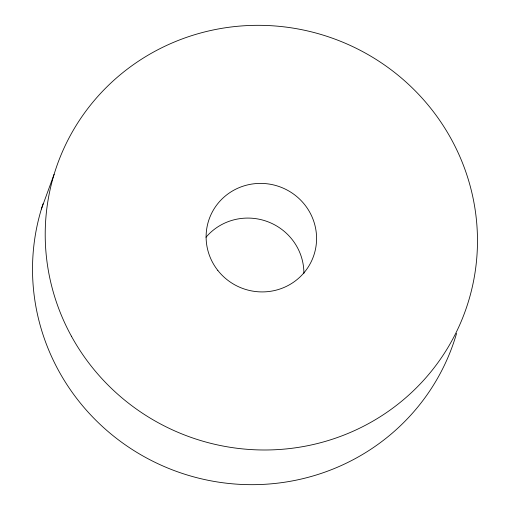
<?xml version="1.0" encoding="UTF-8"?>
<svg xmlns="http://www.w3.org/2000/svg" width="510" height="510" viewBox="0 0 510 510"><rect width="100%" height="100%" fill="white"/><g stroke="black" fill="none" stroke-linecap="round" stroke-linejoin="round"><path stroke-width="0.76" d="M41.406 209.03L54.098 174.344M456.571 333.4A216.718 211.746 20.1 0 1 185.767 474.542A216.718 211.746 20.1 0 1 43.069 203.79M206.008 237.233A55.386 54.111 20.1 0 1 267.444 221.595A55.386 54.111 20.1 0 1 303.89 273.449M217.834 270.44A55.386 54.111 20.1 0 0 312.566 258.717A55.386 54.111 20.1 0 0 253.636 183.817A55.386 54.111 20.1 0 0 217.834 270.44M71.419 336.205A216.718 211.746 20.1 0 0 445.651 351.269A216.718 211.746 20.1 0 0 266.966 25.5A216.718 211.746 20.1 0 0 71.419 336.205"/></g></svg>
